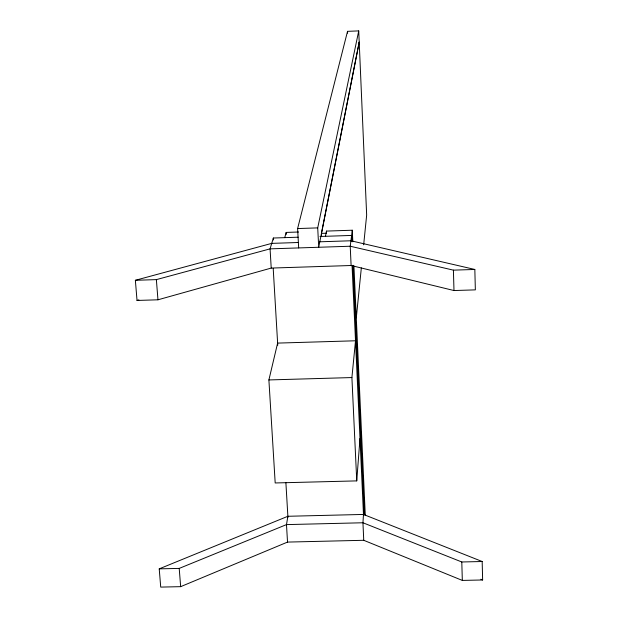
<?xml version="1.0" encoding="UTF-8"?>
<svg xmlns="http://www.w3.org/2000/svg" width="618" height="618" viewBox="0 0 618 618"><rect width="100%" height="100%" fill="white"/><g stroke="black" fill="none" stroke-linecap="round" stroke-linejoin="round"><path stroke-width="0.93" d="M363.477 514.439L362.944 522.766L363.747 540.294L462.326 580.418L482.635 579.97L482.171 561.515L363.477 514.439L287.88 516.277L159.22 568.861L160.726 587.1L180.657 586.66L287.524 542.086L363.747 540.294M356.74 480.889L351.905 377.559L355.512 340.781L277.621 343.098L268.892 379.939L275.188 482.959L356.74 480.889L359.993 438.425M356.308 317.806L361.337 267.88M363.662 244.836L366.659 215.079L358.726 30.9L347.525 31.34L297.613 228.56L298.672 247.918M325.477 236.3L326.459 231.086L352.291 230.22L350.221 246.234L351.109 265.508L453.991 290.537L475.35 289.873L474.833 269.463L350.931 240.773L319.436 241.808M287.88 516.277L286.489 524.605L287.524 542.086M321.569 235.319L321.468 233.395L359.22 42.047L318.71 247.262L317.714 227.887L358.726 30.9M284.728 237.652L286.173 232.422L298.579 232.013M298.154 237.204L273.334 238.023L270.074 248.861L271.217 268.073L157.961 299.8L137.026 300.448L135.365 280.294L271.719 243.376L298.44 242.495M159.22 568.861L179.212 568.405L286.489 524.605L362.944 522.766L461.793 561.978L482.171 561.515M137.026 300.448L138.88 299.931M135.365 280.294L156.369 279.622L270.074 248.861L350.221 246.234L453.403 270.143L474.833 269.463M297.613 228.56L317.714 227.887M321.499 233.395L326.057 233.241M319.977 236.485L351.619 235.435L351.881 241.213M271.217 268.073L351.109 265.508M268.892 379.939L351.905 377.559M480.858 579.244L482.635 579.97M156.369 279.622L157.961 299.8M179.212 568.405L180.657 586.66M273.334 238.023L273.45 239.954M273.202 268.359L277.752 345.238M285.887 482.65L287.934 517.251M286.173 232.422L286.281 234.346M326.459 231.086L326.551 233.009M352.291 230.22L352.824 241.785M353.921 265.864L365.277 515.35M352.986 265.3L364.388 514.809M352.075 265.825L363.523 515.412M347.525 31.34L347.61 33.202M453.403 270.143L453.991 290.537M461.793 561.978L462.326 580.418"/></g></svg>
